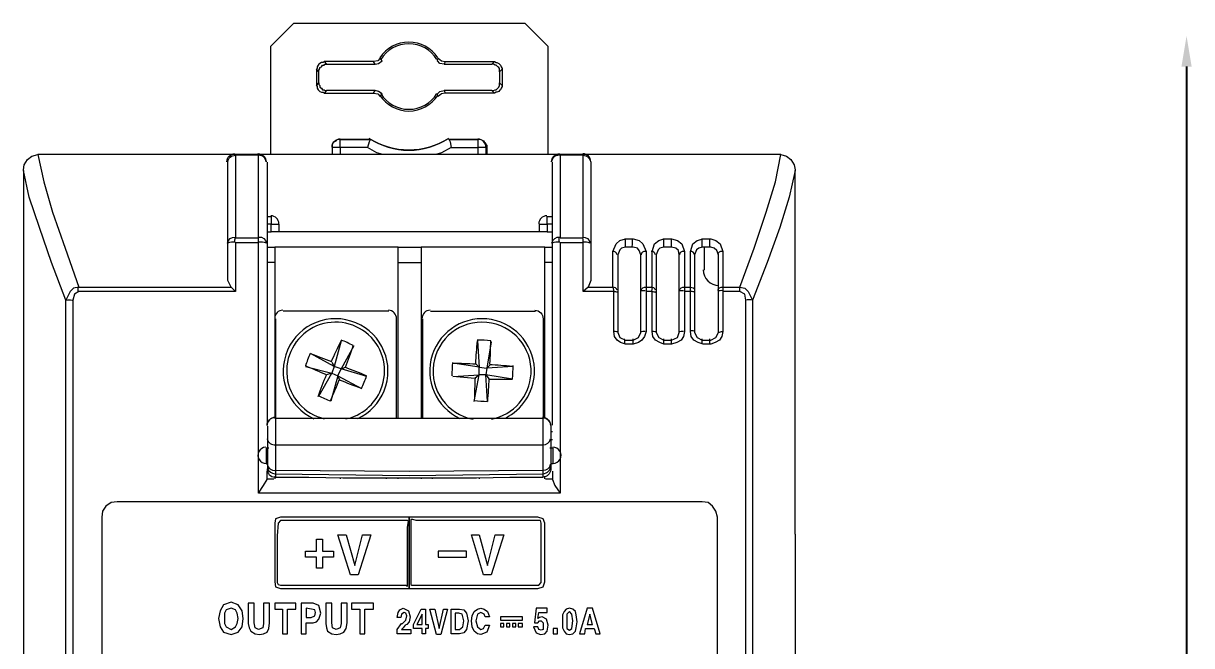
# Model space of a CAD drawing. Header units: millimetres. Extents: x -11 to 1219, y 0 to 1751.
# Drawn here: x 500.3 to 576.7, y 955.6 to 996.3 of the extents above; entities that cross this region are included whole.
import ezdxf

# ---------------------------------------------------------------- set-up
doc = ezdxf.new("R2010")
doc.units = ezdxf.units.MM
doc.header["$LTSCALE"] = 10
doc.layers.get('Defpoints').update_dxf_attribs({"linetype": 'CONTINUOUS'})
doc.layers.add('1', color=7, linetype='CONTINUOUS')
doc.styles.get("Standard").update_dxf_attribs({"font": '', "width": 0.8})
doc.styles.get('Standard').set_extended_font_data('Meiryo UI')
doc.dimstyles.get("Standard").update_dxf_attribs({"dimtxt": 8, "dimasz": 2, "dimexe": 1.5, "dimexo": 1.5, "dimgap": 1.8, "dimtad": 1, "dimdec": 3, "dimdsep": 46, "dimtxsty": 'Standard', "dimcen": 0, "dimclrd": 4, "dimclre": 4, "dimclrt": 4, "dimadec": 0, "dimazin": 0, "dimtfac": 1, "dimtdec": 3, "dimtmove": 0, "dimatfit": 3, "dimfxl": 1, "dimtolj": 1, "dimtzin": 1, "dimarcsym": 0})

# ---------------------------------------------------------------- blocks, each defined once
blk = doc.blocks.new('Autonics Power')
at = {"layer": '1', "lineweight": 9}
for points in [[(33.296, 0), (33.296, 7.071), (31.792, 8.575), (16.648, 8.575), (15.145, 7.071), (15.145, 0)], [(21.993, 5.902), (22.215, 5.958), (22.438, 6.125), (22.327, 6.292), (22.16, 6.125), (21.882, 6.069), (18.652, 6.069), (18.597, 6.014), (18.485, 6.014), (18.374, 5.958), (18.318, 5.902), (18.262, 5.847), (18.207, 5.735), (18.207, 5.624), (18.152, 5.568), (18.152, 4.51), (18.207, 4.455), (18.207, 4.343), (18.262, 4.232), (18.318, 4.176), (18.374, 4.12), (18.485, 4.065), (18.597, 4.065), (18.652, 4.009), (21.882, 4.009), (22.16, 3.954), (22.327, 3.786), (22.438, 3.954), (22.215, 4.12), (21.993, 4.176)], [(26.559, 6.069), (26.503, 5.902), (26.224, 5.958), (26.058, 6.125), (26.113, 6.292), (26.336, 6.125), (26.559, 6.069), (29.788, 6.069), (29.899, 6.014), (29.954, 6.014), (30.066, 5.958), (30.122, 5.902), (30.177, 5.847), (30.234, 5.735), (30.289, 5.624), (30.289, 5.568), (30.289, 4.51), (30.289, 4.455), (30.234, 4.343), (30.177, 4.232), (30.122, 4.176), (30.066, 4.12), (29.954, 4.065), (29.899, 4.065), (29.788, 4.009), (26.559, 4.009), (26.336, 3.954), (26.113, 3.786), (26.058, 3.954), (26.224, 4.12), (26.503, 4.176), (26.559, 4.009)], [(18.318, 4.677), (18.318, 5.401), (18.152, 5.568)], [(18.318, 5.401), (18.318, 5.512), (18.374, 5.624), (18.374, 5.679), (18.485, 5.735), (18.54, 5.847), (18.652, 5.847), (18.708, 5.902), (18.82, 5.902), (21.993, 5.902), (21.882, 6.069)], [(18.652, 6.069), (18.82, 5.902)], [(26.503, 5.902), (29.621, 5.902), (29.788, 6.069)], [(30.122, 5.401), (30.122, 5.512), (30.122, 5.624), (30.066, 5.679), (30.011, 5.735), (29.899, 5.847), (29.843, 5.847), (29.733, 5.902), (29.621, 5.902)], [(30.289, 5.568), (30.122, 5.401), (30.122, 4.677)], [(18.152, 4.51), (18.318, 4.677), (18.318, 4.566), (18.374, 4.51), (18.374, 4.399), (18.485, 4.343), (18.54, 4.232), (18.652, 4.232), (18.708, 4.176), (18.82, 4.176)], [(29.621, 4.176), (29.733, 4.176), (29.843, 4.232), (29.899, 4.232), (30.011, 4.343), (30.066, 4.399), (30.122, 4.51), (30.122, 4.566), (30.122, 4.677), (30.289, 4.51)], [(21.882, 4.009), (21.993, 4.176), (18.82, 4.176), (18.652, 4.009)], [(29.788, 4.009), (29.621, 4.176), (26.503, 4.176)], [(21.659, 0.947), (21.604, 0.835), (21.492, 0.446), (19.71, 0.446), (19.71, 0.947)], [(28.785, 1.002), (28.73, 0.947), (26.837, 0.947), (26.837, 1.002), (28.785, 1.002), (28.842, 1.002), (28.952, 0.947), (29.064, 0.891), (29.12, 0.835), (29.175, 0.78), (29.231, 0.669), (29.287, 0.612), (29.287, 0.501), (29.287, 0)], [(26.837, 0.947), (26.892, 0.835), (26.949, 0.446), (28.73, 0.446), (28.73, 0.947)], [(-1.002, -1.058), (-1.002, -1.001), (-0.946, -0.668), (-0.724, -0.333), (-0.445, -0.11), (-0.055, 0)], [(19.71, 0.446), (19.209, 0.446), (19.209, 0.501)], [(29.287, 0.501), (29.231, 0.446), (28.73, 0.446)], [(48.496, 0), (48.886, -0.11), (49.164, -0.333), (49.387, -0.668), (49.442, -1.001), (49.442, -1.058)], [(14.922, -0.501), (14.922, -3.006), (14.922, -5.846)], [(33.574, -5.846), (33.574, -3.006), (33.574, -0.501)], [(-1.002, -91.201), (-1.002, -114.975), (-0.613, -113.249), (0.056, -111.245), (0.836, -109.018), (1.782, -106.512), (1.782, -9.521), (0.836, -7.07), (0.056, -4.787), (-0.613, -2.784), (-1.002, -1.057), (-1.002, -24.832)], [(49.442, -24.832), (49.442, -1.057), (49.052, -2.784), (48.44, -4.787), (47.605, -7.07), (46.658, -9.521), (46.658, -106.512), (47.605, -109.018), (48.44, -111.245), (49.052, -113.249), (49.442, -114.975), (49.442, -91.201)], [(14.922, -4.065), (15.201, -4.065), (15.201, -4.566), (15.702, -4.566), (15.702, -5.067), (15.201, -5.067)], [(14.922, -5.067), (15.201, -5.067), (15.201, -4.566), (14.922, -4.566)], [(33.24, -5.067), (32.739, -5.067), (32.739, -4.566), (33.24, -4.566), (33.24, -4.065), (33.574, -4.065)], [(33.574, -4.566), (33.24, -4.566), (33.24, -5.067), (33.574, -5.067)], [(32.739, -5.067), (15.702, -5.067)], [(46.213, -106.568), (46.213, -9.521), (46.157, -9.131), (45.823, -8.963), (44.71, -8.963), (44.71, -11.581), (44.654, -11.915), (44.487, -12.137), (44.208, -12.305), (43.93, -12.416), (43.429, -12.416), (43.095, -12.305), (42.816, -12.137), (42.65, -11.915), (42.595, -11.581), (42.595, -8.963), (42.204, -8.963), (42.204, -11.581), (42.149, -11.915), (41.982, -12.137), (41.703, -12.305), (41.369, -12.416), (40.868, -12.416), (40.59, -12.305), (40.311, -12.137), (40.144, -11.915), (40.089, -11.581), (40.089, -8.963), (39.699, -8.963), (39.699, -11.581), (39.588, -11.915), (39.42, -12.137), (39.198, -12.305), (38.863, -12.416), (38.362, -12.416), (38.028, -12.305), (37.806, -12.137), (37.638, -11.915), (37.583, -11.581), (37.583, -8.963), (35.578, -8.963), (35.578, -5.79), (34.075, -5.79), (34.075, -22.159), (14.365, -22.159), (14.365, -5.79), (12.862, -5.79), (12.862, -8.963), (2.617, -8.963), (2.339, -9.131), (2.228, -9.521), (2.228, -106.568)], [(12.583, -8.685), (12.361, -8.24), (12.361, -5.846)], [(14.922, -5.846), (14.922, -17.65)], [(14.922, -6.069), (15.423, -6.069), (15.423, -7.07), (15.423, -17.26)], [(23.496, -6.069), (15.423, -6.069)], [(23.496, -7.07), (23.496, -6.069), (25, -6.069), (25, -7.07)], [(33.072, -6.069), (25, -6.069)], [(33.072, -17.26), (33.072, -7.07), (33.072, -6.069), (33.574, -6.069)], [(33.574, -17.705), (33.574, -5.846)], [(39.365, -9.02), (39.365, -8.908), (39.365, -6.569), (39.253, -6.291), (39.142, -6.124), (38.863, -6.069), (38.362, -6.069), (38.084, -6.124), (37.973, -6.236), (37.861, -6.569), (37.861, -8.908)], [(43.484, -6.069), (43.484, -7.572)], [(23.496, -17.26), (23.496, -7.07), (25, -7.07), (25, -17.26)], [(2.617, -8.685), (12.583, -8.685), (12.862, -8.963)], [(35.913, -8.685), (35.578, -8.963)], [(37.861, -8.908), (37.861, -9.02), (37.861, -11.637), (37.973, -11.97), (38.362, -12.137), (38.863, -12.137), (39.198, -11.97), (39.365, -11.637), (39.365, -9.02)], [(22.884, -10.245), (15.98, -10.245)], [(25.612, -10.245), (32.461, -10.245)], [(15.479, -10.745), (15.479, -17.26)], [(25.111, -17.26), (25.111, -10.745)], [(20.601, -12.527), (19.766, -14.031)], [(29.565, -12.249), (29.287, -13.976), (29.51, -13.753)], [(17.428, -13.864), (19.153, -14.309)], [(28.451, -16.147), (28.785, -14.42)], [(31.013, -13.864), (29.287, -13.976)], [(14.977, -18.15), (14.922, -18.15)], [(15.033, -20.544), (15.033, -20.489), (14.977, -20.378), (14.977, -20.266), (14.977, -18.596), (14.977, -18.096), (14.977, -17.873), (14.977, -17.761)], [(33.574, -18.15), (33.463, -18.15)], [(14.977, -18.652), (14.922, -18.652)], [(33.463, -18.652), (33.574, -18.652)], [(15.033, -19.209), (14.867, -19.209)], [(33.629, -19.209), (33.407, -19.209)], [(14.977, -20.601), (14.977, -20.378)], [(14.365, -22.159), (14.699, -21.658), (14.922, -21.268), (14.922, -20.712)], [(14.922, -21.213), (15.367, -21.213)], [(15.423, -21.045), (15.423, -21.213)], [(19.71, -21.157), (19.71, -21.213)], [(22.717, -21.157), (22.717, -21.213)], [(23.496, -21.213), (23.496, -21.157)], [(25, -21.157), (25, -21.213)], [(25.724, -21.157), (25.724, -21.213)], [(28.786, -21.157), (28.786, -21.213)], [(33.072, -21.213), (33.072, -21.045)], [(33.129, -21.213), (33.574, -21.213)], [(33.574, -20.712), (33.574, -21.268), (33.741, -21.658), (34.075, -22.159)], [(-1.002, -24.832), (-1.002, -90.922), (-1.002, -91.256)], [(49.442, -24.832), (49.442, -25.111), (49.442, -50.946)]]:
    blk.add_lwpolyline(points, dxfattribs=at)
for points in [[(19.209, 0), (19.209, 0.501), (19.209, 0.612), (19.209, 0.669), (19.264, 0.78), (19.321, 0.835), (19.432, 0.891), (19.487, 0.947), (19.599, 1.002), (19.71, 1.002), (21.659, 1.002), (21.659, 0.947), (19.71, 0.947), (19.71, 1.002, 0.413077), (19.153, 0.475)], [(37.799, -8.881, 0.392901), (37.527, -8.685), (37.527, -6.347), (37.75, -5.846), (37.973, -5.623), (38.362, -5.512), (38.863, -5.512), (39.253, -5.623), (39.476, -5.846), (39.699, -6.347), (39.699, -8.685), (40.089, -8.685), (40.089, -6.347), (40.255, -5.846), (40.534, -5.623), (40.868, -5.512), (41.369, -5.512), (41.759, -5.623), (42.037, -5.846), (42.204, -6.347), (42.204, -8.685), (42.594, -8.685), (42.594, -6.347), (42.761, -5.846), (43.039, -5.623), (43.429, -5.512), (43.93, -5.512), (44.264, -5.623), (44.543, -5.846), (44.71, -6.347), (44.71, -8.685), (45.824, -8.685), (46.77, -6.124), (47.549, -3.785), (48.162, -1.782), (48.496, 0), (48.44, 0), (35.578, 0), (34.075, 0), (33.574, 0), (14.922, 0), (14.365, 0), (12.861, 0), (0, 0), (-0.055, 0), (0.334, -1.782), (0.891, -3.785), (1.726, -6.124), (2.617, -8.685), (2.283, -8.742), (2.06, -8.964), (1.782, -9.521, -0.041116), (2.189, -9.521)], [(12.305, -0.473, -0.414111), (12.817, 0.044, 0.08843), (12.806, -0.037)], [(34.034, -0.057, 0.414646), (33.521, -0.486, -0.41411), (34.048, 0.056)], [(36.079, -0.473, 0.41411), (35.567, 0.044, -0.08844), (35.579, -0.056, -0.405616), (36.079, -0.501), (36.079, -3.006), (36.079, -5.846), (36.079, -8.24), (35.913, -8.685), (37.528, -8.685), (37.583, -8.963, -0.096828), (37.826, -8.996)], [(12.36, -5.846), (12.36, -3.006), (12.36, -0.501, -0.407225), (12.861, -0.056)], [(12.845, -5.741, 0.103273), (12.342, -5.794, -0.396041), (12.835, -5.405)], [(14.38, -5.406, -0.401653), (14.894, -5.794, 0.099763), (14.375, -5.741, -0.00521), (14.368, -5.455)], [(34.066, -5.741, 0.100078), (33.546, -5.794, -0.402193), (34.06, -5.406)], [(35.549, -5.405, -0.396041), (36.043, -5.794, 0.103274), (35.539, -5.741)], [(40.089, -8.685), (40.048, -8.967, -0.096828), (40.367, -9.02), (40.367, -11.637), (40.534, -11.97), (40.868, -12.137), (41.369, -12.137), (41.759, -11.97), (41.87, -11.637), (41.87, -9.02), (41.87, -8.908), (41.87, -6.569), (41.814, -6.291), (41.647, -6.124), (41.369, -6.069), (40.868, -6.069), (40.59, -6.124), (40.478, -6.236), (40.367, -6.569), (40.367, -8.908), (40.367, -9.02)], [(44.431, -11.636), (44.431, -9.02), (44.431, -8.853), (44.431, -6.569), (44.32, -6.291), (44.153, -6.124), (43.93, -6.069), (43.374, -6.069), (43.151, -6.124), (42.983, -6.236), (42.872, -6.569), (42.872, -8.908), (42.873, -9.02), (42.873, -11.637), (43.039, -11.97), (43.374, -12.137), (43.93, -12.137), (44.265, -11.97), (44.431, -11.637, -0.087797), (44.704, -11.584)], [(39.371, -8.879, -0.396637), (39.699, -8.685), (39.699, -8.964)], [(41.877, -8.88, -0.397906), (42.204, -8.685), (42.204, -8.964)], [(42.839, -8.996, 0.096105), (42.594, -8.964), (42.594, -8.685, -0.390316), (42.866, -8.882)], [(44.382, -8.88, -0.395561), (44.71, -8.685), (44.71, -8.964)], [(45.824, -8.957, 0.005452), (45.824, -8.685), (46.157, -8.742), (46.38, -8.964), (46.658, -9.521, 0.040991), (46.196, -9.521)], [(23.385, -17.26), (23.385, -10.745, 0.413764), (22.856, -10.189)], [(32.433, -10.189, -0.414109), (32.962, -10.745), (32.962, -17.26)], [(20.863, -17.267, 0.188585), (22.578, -15.456, 2.341255), (17.979, -17.285)], [(30.502, -17.237, 0.270813), (32.4, -14.35, 1.877898), (27.525, -17.268)], [(19.153, -13.585), (19.321, -13.864), (17.761, -13.028, -0.005818), (19.127, -13.547, -0.005345), (19.766, -12.193), (19.321, -13.864)], [(21.436, -14.532), (19.766, -14.031), (20.044, -13.919, 0.005121), (20.564, -12.497, 0.022773), (19.766, -12.14)], [(28.567, -13.683, -0.005416), (28.674, -12.193), (28.785, -13.919)], [(29.496, -13.691, 0.005401), (29.547, -12.19, 0.023075), (28.665, -12.138)], [(19.543, -14.476), (19.097, -16.144, -0.023145), (18.318, -15.812), (19.153, -14.309), (18.82, -14.42, -0.005845), (17.451, -13.827, -0.022799), (17.76, -12.992)], [(19.71, -14.81), (19.543, -14.476), (21.102, -15.311, 0.023145), (21.434, -14.477, 0.005843), (20.031, -13.923)], [(28.521, -14.594, 0.00542), (28.472, -16.099, 0.023075), (29.343, -16.147), (29.231, -14.42), (29.453, -14.699), (30.957, -14.699), (29.231, -14.42)], [(19.062, -16.122, 0.006059), (19.648, -14.746, 0.006015), (21.077, -15.274)], [(33.463, -17.732, 0.413763), (32.933, -17.206, -0.415256), (33.463, -17.761), (33.463, -17.873), (33.463, -18.096), (33.463, -18.596), (33.463, -20.266), (33.463, -20.378), (33.463, -20.601, -0.409026), (32.943, -21.102)], [(14.932, -18.608, 0.395255), (15.479, -18.986), (15.479, -20.656), (24.22, -20.712), (32.962, -20.656), (32.962, -18.986, 0.393988), (33.453, -18.608)], [(14.838, -19.153, 1.000697), (14.867, -20.21), (14.977, -20.21)], [(33.463, -20.21), (33.629, -20.21, 1.000399), (33.603, -19.155)], [(14.929, -20.263, 0.397547), (15.479, -20.656), (15.479, -20.824), (15.479, -20.879), (24.22, -20.99), (32.962, -20.879), (32.962, -20.824), (32.962, -20.656, 0.398076), (33.456, -20.263)], [(15.479, -20.879), (15.479, -21.102), (17.65, -21.102), (19.878, -21.157), (22.049, -21.157), (24.22, -21.157), (26.392, -21.157), (28.619, -21.157), (30.79, -21.102), (32.962, -21.102), (32.962, -20.879, 0.408671), (33.463, -20.35)]]:
    blk.add_lwpolyline(points, format="xyb", dxfattribs=at)
for points in [[(21.595, 1.039, 0.292874), (26.789, 1.039, -0.291658)], [(14.337, 0.056, -0.414111), (14.864, -0.486, 0.414645), (14.351, -0.057, -0.058272)], [(28.562, -13.696), (28.785, -13.919), (27.06, -13.641, -0.0065)], [(15.45, -17.204, 0.414534), (14.922, -17.734, -0.414955)]]:
    blk.add_lwpolyline(points, format="xyb", close=True, dxfattribs=at)
at = {"layer": '1', "lineweight": 5}
for points in [[(19.209, 0), (19.209, 0.446)], [(19.71, 0.446), (19.71, 0)], [(22.494, 0), (22.104, 0.112), (21.492, 0.446)], [(26.948, 0.446), (26.336, 0.112), (25.946, 0)], [(28.73, 0), (28.73, 0.446)], [(29.231, 0.446), (29.231, 0)]]:
    blk.add_lwpolyline(points, dxfattribs=at)
at = {"layer": '1', "lineweight": 9}
for points in [[(12.861, -5.457), (14.365, -5.457), (14.365, -2.561), (14.365, -0.055), (12.861, -0.055), (12.861, -2.616)], [(34.075, -5.457), (35.578, -5.457), (35.578, -2.616), (35.578, -0.055), (34.075, -0.055), (34.075, -2.561)], [(19.321, -13.864), (19.153, -14.309), (19.543, -14.476), (19.766, -14.031)], [(28.507, -14.643), (27.06, -14.532), (28.785, -14.42)], [(28.785, -13.919), (29.287, -13.976), (29.231, -14.42), (28.785, -14.42)], [(15.479, -18.986), (32.962, -18.986), (32.962, -17.873), (32.962, -17.427), (32.962, -17.26), (15.479, -17.26), (15.479, -17.427), (15.479, -17.873)], [(44.376, -23.719), (44.264, -23.329), (44.041, -22.995), (43.763, -22.773), (43.373, -22.716), (5.122, -22.716), (4.733, -22.773), (4.398, -22.995), (4.176, -23.329), (4.12, -23.719), (4.12, -92.314), (4.176, -92.704), (4.398, -93.037), (4.733, -93.26), (5.122, -93.372), (43.373, -93.372), (43.763, -93.26), (44.041, -93.037), (44.264, -92.704), (44.376, -92.314)], [(15.813, -28.395), (24.22, -28.395), (24.22, -23.719), (15.813, -23.719), (15.478, -23.83), (15.423, -24.108), (15.423, -27.95), (15.478, -28.284)], [(15.813, -28.173), (19.153, -28.173), (20.879, -28.173), (21.715, -28.173), (22.105, -28.173), (22.271, -28.173), (23.107, -28.173), (23.552, -28.173), (23.719, -28.173), (23.775, -28.173), (23.998, -28.173), (24.108, -28.228), (24.108, -28.062), (24.108, -27.839), (24.108, -27.504), (24.108, -27.114), (24.108, -26.781), (24.108, -26.391), (24.108, -25.556), (24.108, -25.055), (24.108, -24.61), (24.108, -24.387), (24.165, -23.997), (24.108, -23.942), (24.053, -23.942), (23.998, -23.942), (23.83, -23.942), (23.44, -23.942), (20.045, -23.942), (18.374, -23.942), (17.929, -23.942), (17.706, -23.942), (17.651, -23.942), (17.371, -23.942), (16.48, -23.942), (16.036, -23.942), (15.813, -23.942), (15.646, -24.108), (15.59, -24.943), (15.59, -25.278), (15.59, -25.722), (15.59, -26.67), (15.59, -27.003), (15.59, -27.226), (15.59, -27.672), (15.59, -28.005), (15.646, -28.117)], [(32.627, -23.719), (24.22, -23.719), (24.22, -28.395), (32.627, -28.395), (32.961, -28.284), (33.073, -27.95), (33.073, -24.108), (32.961, -23.83)], [(32.627, -23.942), (29.287, -23.942), (27.616, -23.942), (26.726, -23.942), (26.336, -23.942), (26.224, -23.942), (25.334, -23.942), (24.944, -23.942), (24.721, -23.942), (24.666, -23.942), (24.443, -23.885), (24.331, -23.885), (24.331, -24.053), (24.331, -24.275), (24.331, -24.553), (24.331, -24.999), (24.331, -25.278), (24.331, -25.722), (24.331, -26.558), (24.331, -27.059), (24.331, -27.449), (24.331, -27.672), (24.331, -28.117), (24.388, -28.173), (24.443, -28.173), (24.609, -28.173), (25.055, -28.173), (28.396, -28.173), (30.066, -28.173), (30.512, -28.173), (30.734, -28.173), (30.845, -28.173), (31.068, -28.173), (31.959, -28.173), (32.46, -28.173), (32.683, -28.173), (32.85, -28.005), (32.85, -27.114), (32.85, -26.836), (32.85, -26.391), (32.85, -25.444), (32.85, -25.111), (32.85, -24.888), (32.85, -24.442), (32.85, -24.108), (32.795, -23.942)], [(18.152, -25.945), (18.152, -25.334), (18.152, -25.166), (18.541, -25.166), (18.541, -25.334), (18.541, -25.945), (19.098, -25.945), (19.264, -25.945), (19.264, -26.335), (19.098, -26.335), (18.541, -26.335), (18.541, -26.892), (18.541, -27.059), (18.152, -27.059), (18.152, -26.892), (18.152, -26.335), (17.594, -26.335), (17.428, -26.335), (17.428, -25.945), (17.594, -25.945)], [(20.656, -26.892), (21.158, -24.888), (21.715, -24.888), (20.879, -27.504), (20.378, -27.504), (19.544, -24.888), (20.1, -24.888)], [(29.343, -26.892), (29.843, -24.888), (30.4, -24.888), (29.565, -27.504), (29.064, -27.504), (28.284, -24.888), (28.785, -24.888)], [(26.113, -26.335), (27.951, -26.335), (27.951, -25.945), (26.113, -25.945)], [(11.748, -30.344), (11.86, -30.901), (12.083, -31.235), (12.584, -31.402), (13.029, -31.235), (13.308, -30.901), (13.363, -30.344), (13.308, -29.843), (13.029, -29.454), (12.584, -29.287), (12.083, -29.454), (11.86, -29.843)], [(12.138, -30.344), (12.138, -30.679), (12.249, -30.901), (12.584, -31.068), (12.862, -30.901), (12.973, -30.679), (13.029, -30.344), (12.973, -30.01), (12.862, -29.787), (12.584, -29.676), (12.249, -29.787), (12.138, -30.01)], [(15.088, -29.342), (14.699, -29.342), (14.699, -30.679), (14.644, -30.957), (14.365, -31.068), (14.142, -30.957), (14.086, -30.623), (14.086, -29.342), (13.696, -29.342), (13.696, -30.679), (13.753, -30.957), (13.864, -31.179), (14.142, -31.347), (14.421, -31.402), (14.699, -31.347), (14.922, -31.235), (15.033, -31.012), (15.088, -30.623)], [(16.259, -29.732), (16.815, -29.732), (16.815, -29.342), (15.423, -29.342), (15.423, -29.732), (15.924, -29.732), (15.924, -31.347), (16.259, -31.347)], [(17.483, -30.623), (17.929, -30.623), (18.152, -30.567), (18.318, -30.4), (18.43, -30.01), (18.318, -29.509), (17.929, -29.342), (17.149, -29.342), (17.149, -31.347), (17.483, -31.347)], [(17.483, -30.288), (17.817, -30.288), (18.04, -30.178), (18.095, -29.955), (18.04, -29.787), (17.483, -29.676)], [(20.155, -29.342), (19.766, -29.342), (19.766, -30.679), (19.71, -30.957), (19.432, -31.068), (19.209, -30.957), (19.153, -30.623), (19.153, -29.342), (18.763, -29.342), (18.763, -30.679), (18.82, -30.957), (18.875, -31.179), (19.153, -31.347), (19.432, -31.402), (19.71, -31.347), (19.933, -31.235), (20.1, -31.012), (20.155, -30.623)], [(21.324, -29.732), (21.882, -29.732), (21.882, -29.342), (20.435, -29.342), (20.435, -29.732), (20.991, -29.732), (20.991, -31.347), (21.324, -31.347)], [(23.44, -30.288), (23.497, -29.955), (23.607, -29.787), (23.83, -29.676), (24.165, -29.843), (24.276, -30.233), (24.22, -30.567), (24.053, -30.734), (23.942, -30.789), (23.83, -30.957), (23.719, -31.068), (24.331, -31.068), (24.331, -31.347), (24.165, -31.347), (23.886, -31.347), (23.552, -31.347), (23.44, -31.347), (23.44, -31.068), (23.719, -30.679), (23.775, -30.679), (23.998, -30.456), (24.053, -30.178), (23.998, -30.01), (23.886, -29.955), (23.719, -30.066), (23.663, -30.288)], [(25.445, -31.012), (25.278, -31.012), (25.278, -31.347), (25.055, -31.347), (25.055, -31.012), (24.499, -31.012), (24.499, -30.734), (24.999, -29.732), (25.278, -29.732), (25.278, -30.734), (25.445, -30.734)], [(26.447, -29.732), (26.726, -29.732), (26.281, -31.402), (26.001, -31.402), (25.557, -29.732), (25.891, -29.732), (26.169, -31.012)], [(26.949, -29.732), (27.505, -29.732), (27.783, -29.787), (27.951, -30.01), (28.062, -30.511), (27.951, -31.068), (27.783, -31.29), (27.505, -31.347), (26.949, -31.347), (26.949, -31.29), (26.949, -31.068), (26.949, -30.511), (26.949, -29.955), (26.949, -29.787)], [(29.175, -30.233), (29.12, -30.066), (28.897, -29.955), (28.674, -30.066), (28.562, -30.511), (28.674, -30.901), (28.897, -31.068), (29.064, -31.012), (29.175, -30.789), (29.454, -30.789), (29.287, -31.235), (28.897, -31.402), (28.674, -31.347), (28.452, -31.179), (28.341, -30.901), (28.284, -30.511), (28.341, -30.178), (28.452, -29.898), (28.674, -29.732), (28.897, -29.676), (29.12, -29.732), (29.343, -29.898), (29.454, -30.233)], [(32.683, -29.955), (33.24, -29.955), (33.24, -29.676), (32.517, -29.676), (32.405, -30.623), (32.627, -30.623), (32.738, -30.511), (32.85, -30.511), (32.961, -30.623), (32.961, -31.068), (32.85, -31.124), (32.683, -31.068), (32.627, -30.901), (32.349, -30.901), (32.517, -31.29), (32.795, -31.402), (33.073, -31.347), (33.24, -31.179), (33.296, -30.789), (33.184, -30.4), (32.906, -30.233), (32.738, -30.288), (32.627, -30.344)], [(34.242, -30.567), (34.242, -30.957), (34.353, -31.179), (34.465, -31.347), (34.688, -31.402), (34.91, -31.347), (35.078, -31.179), (35.133, -30.957), (35.189, -30.567), (35.133, -30.121), (35.078, -29.898), (34.91, -29.732), (34.688, -29.676), (34.465, -29.732), (34.353, -29.898), (34.242, -30.121)], [(35.745, -31.012), (36.302, -31.012), (36.413, -31.347), (36.693, -31.347), (36.191, -29.676), (35.857, -29.676), (35.356, -31.347), (35.69, -31.347)], [(25.055, -30.734), (25.055, -30.066), (24.721, -30.734)], [(27.227, -31.068), (27.505, -31.068), (27.728, -30.901), (27.783, -30.511), (27.728, -30.233), (27.673, -30.066), (27.45, -30.01), (27.227, -30.01), (27.227, -30.178), (27.227, -30.511), (27.227, -30.901)], [(31.626, -30.233), (30.179, -30.233), (30.179, -30.456), (31.626, -30.456)], [(34.52, -30.511), (34.52, -31.012), (34.688, -31.124), (34.855, -31.012), (34.91, -30.511), (34.855, -30.066), (34.688, -29.898), (34.52, -30.066)], [(36.024, -30.066), (35.857, -30.734), (36.191, -30.734)], [(30.177, -30.901), (30.4, -30.901), (30.4, -30.678), (30.177, -30.678)], [(30.567, -30.901), (30.79, -30.901), (30.79, -30.678), (30.567, -30.678)], [(30.957, -30.901), (31.18, -30.901), (31.18, -30.678), (30.957, -30.678)], [(31.346, -30.901), (31.625, -30.901), (31.625, -30.678), (31.346, -30.678)], [(33.909, -31.012), (33.63, -31.012), (33.63, -31.347), (33.909, -31.347)]]:
    blk.add_lwpolyline(points, close=True, dxfattribs=at)
at = {"layer": '1', "lineweight": 13}
for points in [[(15.423, -7.071), (14.922, -7.071)], [(33.574, -7.071), (33.073, -7.071)], [(14.866, -19.209), (14.866, -20.211)], [(33.63, -20.211), (33.63, -19.765), (33.63, -19.209)]]:
    blk.add_lwpolyline(points, dxfattribs=at)
for points in [[(20.073, -17.301, 0.248717), (22.371, -15.372, 2.698905), (18.664, -17.282)], [(29.593, -17.313, 0.343894), (32.178, -14.338, 2.204129), (28.389, -17.319)]]:
    blk.add_lwpolyline(points, format="xyb", dxfattribs=at)
at = {"layer": '1', "lineweight": 9}
for centre, radius, start, end in [((24.19, 5.091), 2.259, 33.1086, 146.91672), ((24.191, 5.094), 2.145, 31.40833, 148.59843), ((24.192, 5.096), 2.256, 213.0728, 326.93366), ((24.192, 5.096), 2.144, 211.42711, 328.57966), ((28.703, 0.473), 0.529, 0.17002, 89.94751), ((15.172, -4.538), 0.529, 0.01004, 89.98973), ((33.212, -4.538), 0.529, 90.01009, 179.98991), ((27.948, -5.769), 15.141, 178.81334, 179.99717), ((19.053, -5.767), 14.966, 0, 1.19357), ((20.429, -5.769), 15.149, 0.00313, 1.18636), ((33.995, -5.706), 4.367, 355.80498, 2.79763), ((34.66, -5.701), 4.148, 355.50942, 2.857), ((37.208, -5.708), 3.66, 355.00535, 3.3677), ((37.709, -5.708), 3.66, 355.00535, 3.3677), ((40.092, -5.707), 3.281, 354.39008, 3.75809), ((40.763, -5.702), 3.112, 354.05025, 3.84953), ((37.555, -6.597), 0.25, 9.64298, 96.25573), ((39.616, -6.599), 0.252, 81.80682, 169.80458), ((40.061, -6.597), 0.25, 9.43258, 96.17818), ((42.121, -6.599), 0.252, 81.80682, 169.80458), ((42.621, -6.599), 0.252, 9.50544, 95.81846), ((44.627, -6.598), 0.251, 81.67289, 169.93851), ((44.459, -7.544), 1.03, 180.01719, 269.98281), ((16.206, -9.107), 13.646, 178.1248, 179.37495), ((39.558, -9.757), 0.848, 84.41333, 106.35807), ((40.06, -8.936), 0.251, 12.66732, 97.61841), ((42.064, -9.757), 0.848, 84.41333, 106.35807), ((44.627, -9.783), 0.875, 84.74966, 106.02175), ((15.952, -10.717), 0.528, 90.02734, 180.08972), ((25.584, -10.718), 0.529, 90.01011, 179.98965), ((37.61, -12.404), 0.823, 74.46155, 94.91834), ((36.01, -12.277), 2.297, 358.41226, 5.22436), ((36.725, -12.271), 2.138, 358.09446, 5.49943), ((39.562, -12.441), 0.861, 84.95401, 105.54477), ((40.115, -12.38), 0.8, 73.93949, 95.01862), ((38.907, -12.273), 1.961, 357.98363, 6.05915), ((39.407, -12.28), 1.962, 358.20919, 6.28235), ((42.066, -12.462), 0.882, 85.05811, 105.07503), ((42.624, -12.333), 0.807, 74.23731, 95.18211), ((41.604, -12.281), 1.77, 358.07641, 6.92245), ((42.249, -12.269), 1.626, 357.4846, 7.07839), ((37.371, -14.593), 10.368, 174.53591, 179.40148), ((78.796, -38.306), 64.584, 158.31363, 159.6469), ((25.825, -76.092), 62.442, 85.28986, 86.66293), ((21.471, -13.735), 9.541, 354.32493, 359.61247), ((-39.071, -10.585), 68.642, 355.35188, 356.60091), ((15.451, -20.573), 0.529, 179.93517, 269.00077)]:
    blk.add_arc(centre, radius, start, end, dxfattribs=at)
at = {"layer": '1', "lineweight": 13}
blk.add_arc((15.45, -20.35), 0.528, 199.26471, 269.0877, dxfattribs=at)
at = {"layer": '1', "lineweight": 9}
blk.add_open_spline([(34.02, -0.036), (34.02, -0.012), (34.017, 0.012), (34.011, 0.035)], degree=3, dxfattribs=at)
blk = doc.blocks.new('*D182')
at = {"layer": '1', "color": 4, "lineweight": -2, "transparency": 16777216}
blk.add_line((576.35, 993.429), (576.35, 857.218), dxfattribs=at)
at = {"layer": '1', "color": 4, "transparency": 16777216}
for points in [[(576.017, 993.429), (576.683, 993.429), (576.35, 995.429)], [(576.017, 857.218), (576.683, 857.218), (576.35, 855.218)]]:
    blk.add_solid(points, dxfattribs=at)
at = {"layer": 'Defpoints', "color": 0, "transparency": 16777216}
for p in [(576.35, 995.429), (576.35, 855.218), (576.35, 855.218)]:
    blk.add_point(p, dxfattribs=at)
at = {"layer": '1', "color": 4, "transparency": 16777216, "insert": (570.55, 925.324), "char_height": 8, "attachment_point": 5, "rotation": 90}
blk.add_mtext('\\A1;140.212', dxfattribs=at)

msp = doc.modelspace()

# ---------------------------------------------------------------- block references
at = {"layer": '1', "color": 7, "true_color": 0xffffff}
msp.add_blockref('Autonics Power', (501.3277, 987.6787), dxfattribs=at)

# ---------------------------------------------------------------- dimensions: what is measured, and where the dimension line sits
dim = msp.add_linear_dim(base=(576.3499, 855.2177), p1=(576.3499, 995.4294), p2=(576.3499, 855.2177), angle=90, dimstyle='Standard', dxfattribs=at)
dim.commit()
dim.dimension.update_dxf_attribs({"geometry": '*D182', "text_midpoint": (570.5499, 925.3235)})

doc.saveas('drawing.dxf')
